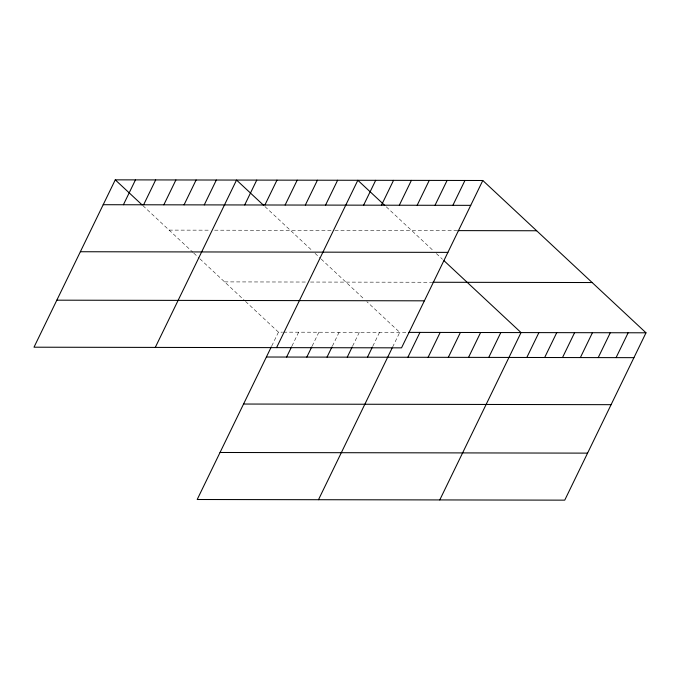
<?xml version="1.0" encoding="UTF-8"?>
<svg xmlns="http://www.w3.org/2000/svg" width="680" height="680" viewBox="0 0 680 680"><rect width="100%" height="100%" fill="white"/><g stroke="black" fill="none" stroke-linecap="round" stroke-linejoin="round"><path stroke-width="0.51" stroke-dasharray="3.4 2.55" d="M271.753 345.967L278.46 332.154L282.506 332.163M291.966 346.001L298.673 332.188M312.179 346.035L318.886 332.231M332.401 346.077L339.107 332.265M352.614 346.111L359.32 332.299M372.827 346.146L379.534 332.333M392.598 347.098L399.747 332.367L366.834 301.656M169.116 230.112L209.542 230.18M214.6 230.189L333.863 230.401M334.875 230.401L456.85 230.613M224.604 281.894L305.464 282.038M310.514 282.047L431.808 282.26M283.517 332.163L406.827 332.384M386.257 206.805L433.271 250.674M436.356 253.555L442.519 259.301M264.971 206.593L311.984 250.461M315.07 253.343L320.458 258.375M321.232 259.097L363.842 298.86M142.936 205.683L193.01 252.407M193.774 253.13L199.172 258.162M199.945 258.885L244.8 300.747M245.548 301.444L278.46 332.154"/><path stroke-width="1.02" d="M482.8 180.498L115.26 179.851L34 347.2L401.54 347.846L482.8 180.498L646 332.8L564.74 500.148L197.2 499.502L271.303 346.885M123.403 204.748L135.473 179.885M143.616 204.782L155.686 179.919M163.829 204.816L175.907 179.962M184.05 204.85L196.12 179.996M204.263 204.893L216.333 180.03M155.286 347.412L236.547 180.064L263.475 205.19M244.69 204.96L256.76 180.098M264.902 204.994L276.981 180.132M285.124 205.029L297.194 180.166M305.337 205.062L317.407 180.208M325.55 205.105L337.62 180.243M276.573 347.625L357.833 180.276L384.761 205.403M286.603 357.051L291.524 346.927M363.613 205.165L375.692 180.31M306.816 357.085L311.738 346.962M381.471 205.198L393.541 180.336M399.322 205.232L411.392 180.37M327.029 357.119L331.95 346.995M417.171 205.258L429.241 180.404M347.25 357.161L352.163 347.029M435.022 205.292L447.1 180.429M367.464 357.195L372.376 347.063M452.88 205.326L464.95 180.464M318.486 499.715L392.148 348.024M407.889 357.263L419.959 332.401M428.102 357.298L440.181 332.435M448.324 357.332L460.394 332.477M468.537 357.374L480.607 332.512M488.75 357.408L500.82 332.546M439.773 499.927L521.033 332.579L444.057 260.746M526.813 357.476L538.891 332.613M544.671 357.501L556.741 332.639M562.521 357.536L574.591 332.673M580.371 357.57L592.442 332.707M598.221 357.595L610.3 332.732M616.08 357.629L628.15 332.767M103.19 204.714L470.73 205.351M457.895 230.613L536.656 230.758M80.359 251.736L447.899 252.374M432.811 282.26L592.144 282.54M56.831 300.177L424.371 300.824M408.841 332.384L646 332.8M266.39 357.017L633.93 357.663M243.559 404.039L611.099 404.676M220.031 452.481L587.571 453.127M115.26 179.851L142.188 204.986"/></g></svg>
